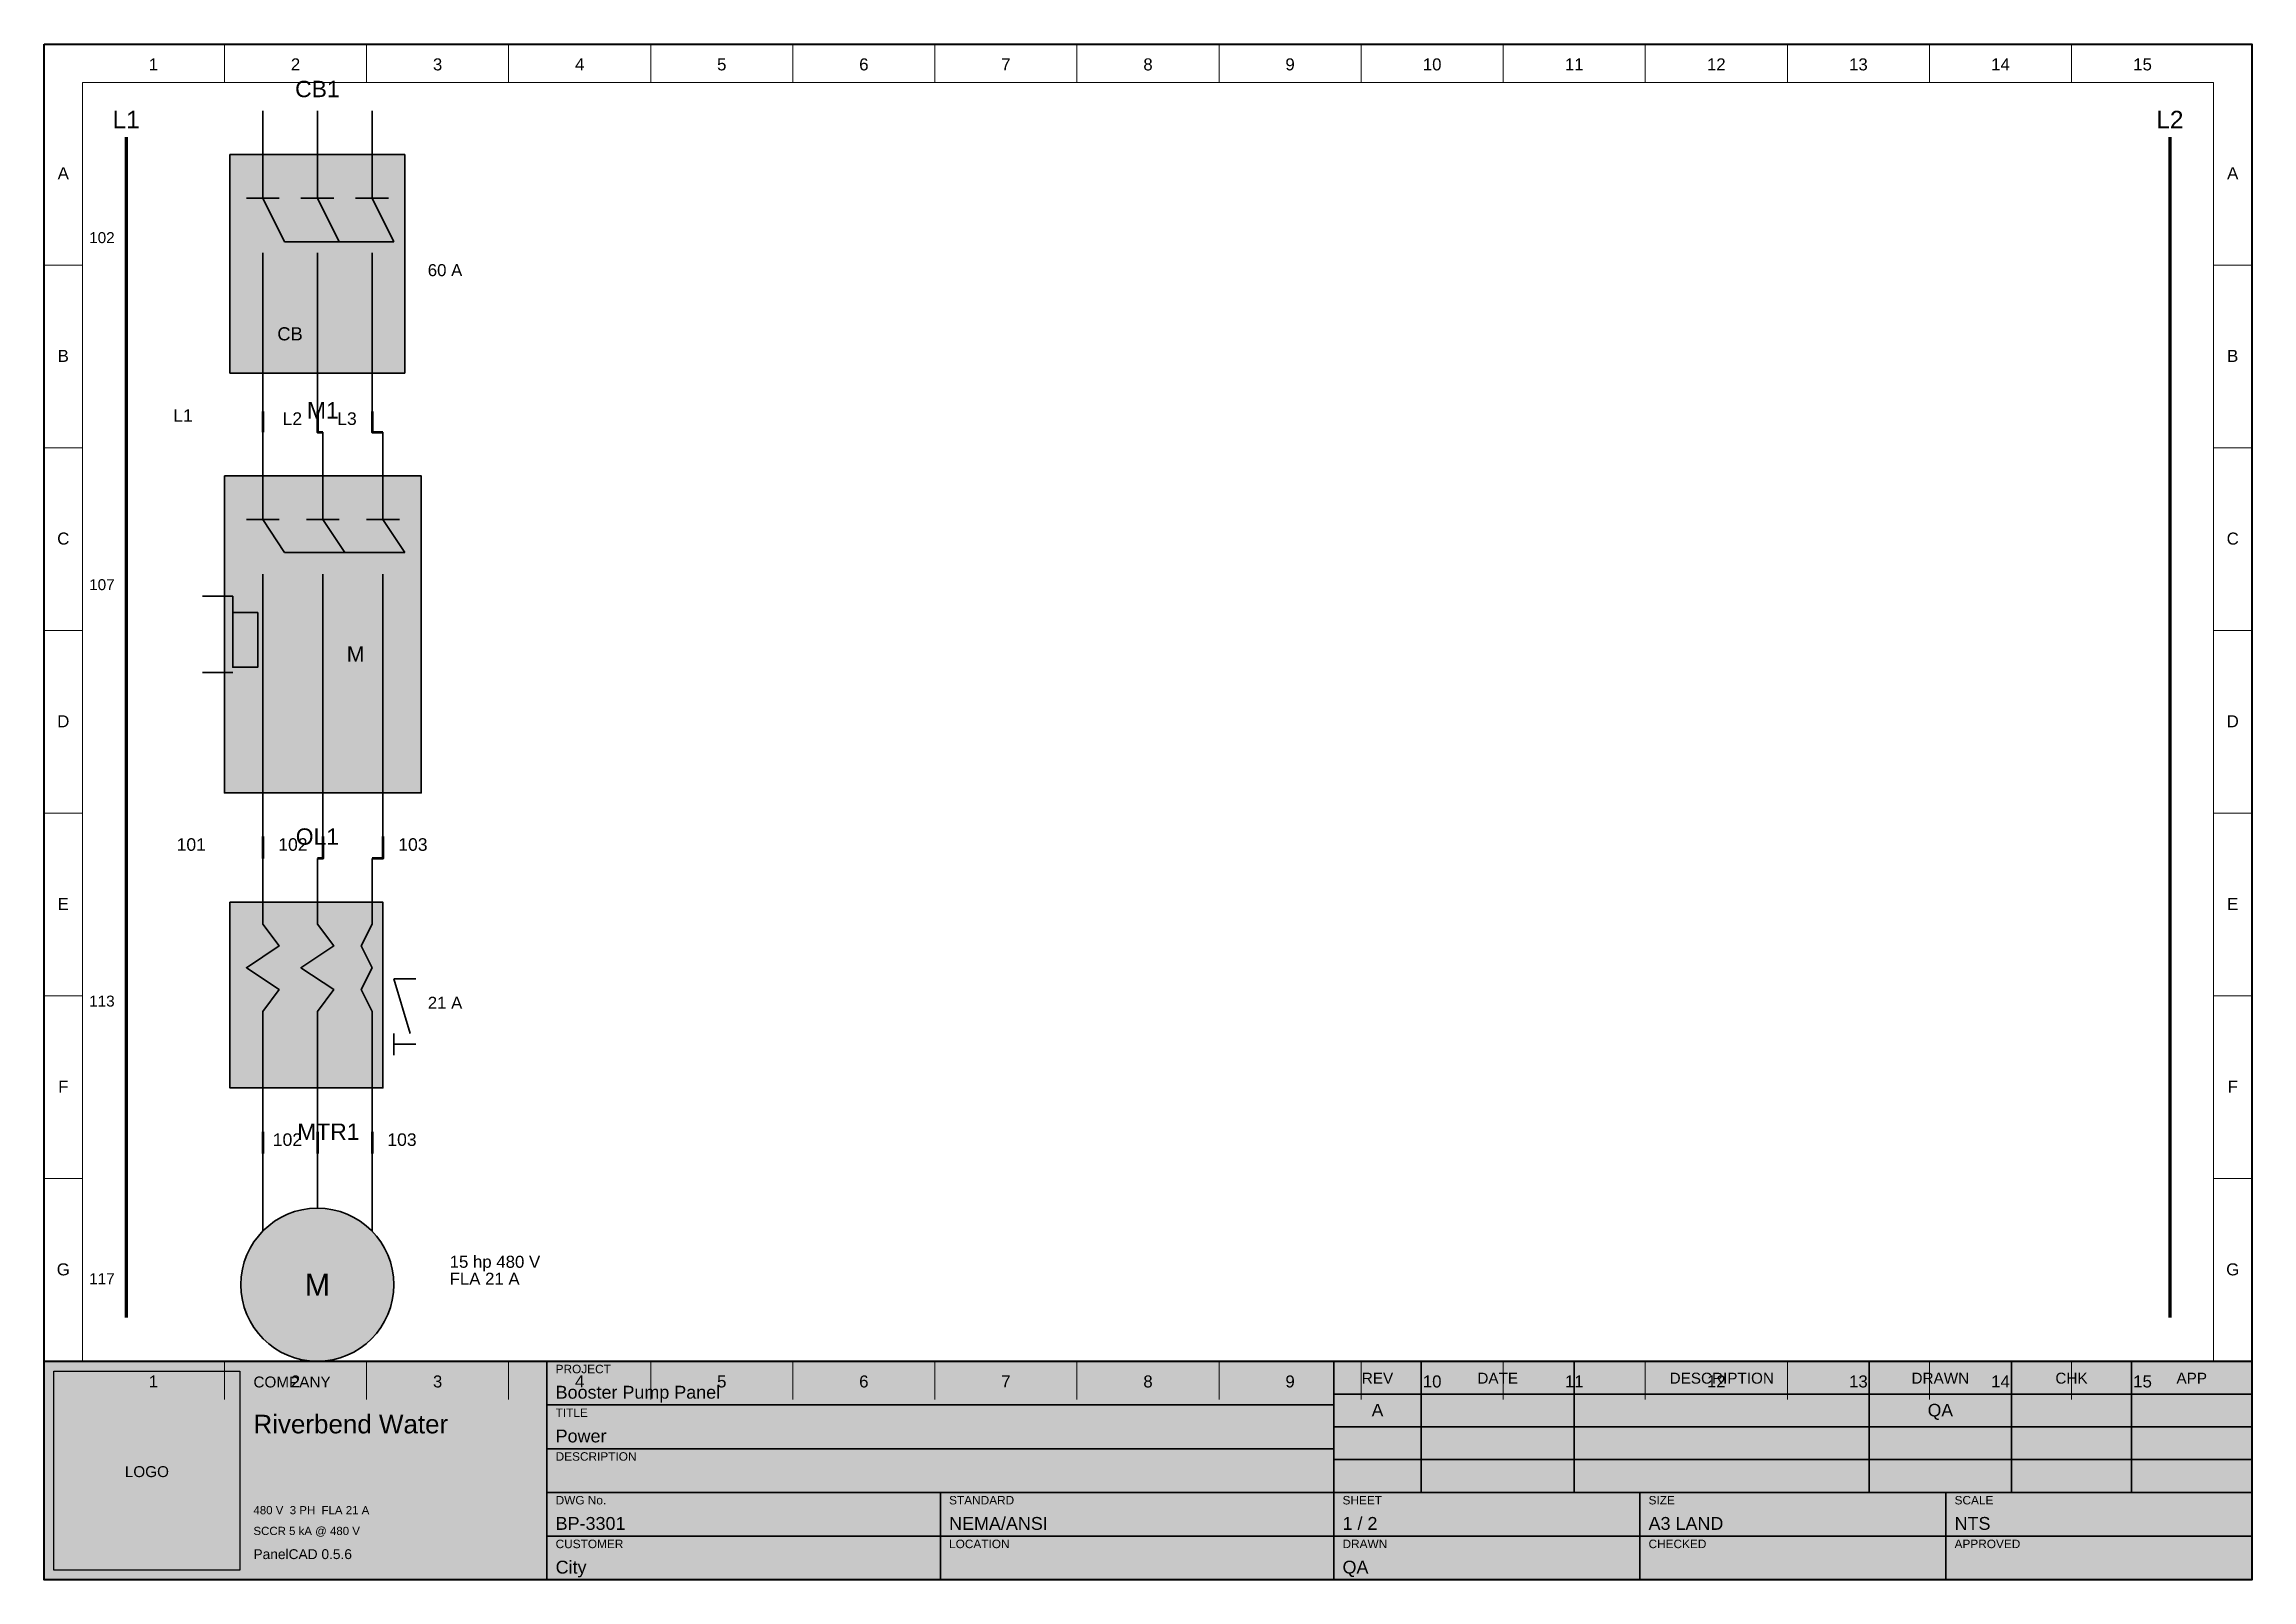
# Model space of a CAD drawing. Header units: millimetres. Extents: x 8 to 412, y 8 to 289.
import ezdxf
from ezdxf.enums import TextEntityAlignment as Align

# ---------------------------------------------------------------- set-up
doc = ezdxf.new("R2010")
doc.units = ezdxf.units.MM
for name, color, linetype in [('DEVICES', 7, 'Continuous'), ('OUTLINE', 8, 'Continuous'), ('TEXT', 7, 'Continuous'), ('TITLEBLOCK', 7, 'Continuous'), ('WIRE_NUMBERS', 3, 'Continuous'), ('WIRES', 5, 'Continuous')]:
    doc.layers.add(name, color=color, linetype=linetype)
doc.styles.add('PANELCAD', font='arial.ttf')

msp = doc.modelspace()

# ---------------------------------------------------------------- hatches: boundary and pattern name
at = {"layer": 'DEVICES', "true_color": 0xf7f4ea}
h = msp.add_hatch(color=7, dxfattribs=at)
h.dxf.hatch_style = 1
h.paths.add_polyline_path([(42, 268.8), (74, 268.8), (74, 228.8), (42, 228.8)])
h = msp.add_hatch(color=7, dxfattribs=at)
h.dxf.hatch_style = 1
h.paths.add_polyline_path([(41, 210), (77, 210), (77, 152), (41, 152)])
h = msp.add_hatch(color=7, dxfattribs=at)
h.dxf.hatch_style = 1
h.paths.add_polyline_path([(42.5, 185), (47.1, 185), (47.1, 175), (42.5, 175)])
h = msp.add_hatch(color=7, dxfattribs=at)
h.dxf.hatch_style = 1
h.paths.add_polyline_path([(42, 132), (70, 132), (70, 98), (42, 98)])
h = msp.add_hatch(color=7, dxfattribs=at)
h.dxf.hatch_style = 1
edge = h.paths.add_edge_path()
edge.add_ellipse((58, 62), major_axis=(14, 0), ratio=1, start_angle=0, end_angle=360)
at = {"layer": 'TITLEBLOCK', "true_color": 0xf7f4ea}
h = msp.add_hatch(color=7, dxfattribs=at)
h.dxf.hatch_style = 1
h.paths.add_polyline_path([(8, 48), (412, 48), (412, 8), (8, 8)])
h = msp.add_hatch(color=7, dxfattribs=at)
h.dxf.hatch_style = 1
h.paths.add_polyline_path([(8, 48), (100, 48), (100, 8), (8, 8)])
at = {"layer": 'TITLEBLOCK', "true_color": 0xfbfaf3}
h = msp.add_hatch(color=7, dxfattribs=at)
h.dxf.hatch_style = 1
h.paths.add_polyline_path([(9.8, 46.2), (43.8, 46.2), (43.8, 9.8), (9.8, 9.8)])
at = {"layer": 'TITLEBLOCK', "true_color": 0xf7f4ea}
h = msp.add_hatch(color=7, dxfattribs=at)
h.dxf.hatch_style = 1
h.paths.add_polyline_path([(100, 48), (244, 48), (244, 8), (100, 8)])
at = {"layer": 'TITLEBLOCK', "true_color": 0xfbfaf3}
h = msp.add_hatch(color=7, dxfattribs=at)
h.dxf.hatch_style = 1
h.paths.add_polyline_path([(100, 48), (244, 48), (244, 40), (100, 40)])
at = {"layer": 'TITLEBLOCK', "true_color": 0xf7f4ea}
h = msp.add_hatch(color=7, dxfattribs=at)
h.dxf.hatch_style = 1
h.paths.add_polyline_path([(244, 48), (412, 48), (412, 8), (244, 8)])
at = {"layer": 'TITLEBLOCK', "true_color": 0xece8dc}
h = msp.add_hatch(color=7, dxfattribs=at)
h.dxf.hatch_style = 1
h.paths.add_polyline_path([(244, 48), (260, 48), (260, 42), (244, 42)])
h = msp.add_hatch(color=7, dxfattribs=at)
h.dxf.hatch_style = 1
h.paths.add_polyline_path([(260, 48), (288, 48), (288, 42), (260, 42)])
h = msp.add_hatch(color=7, dxfattribs=at)
h.dxf.hatch_style = 1
h.paths.add_polyline_path([(288, 48), (342, 48), (342, 42), (288, 42)])
h = msp.add_hatch(color=7, dxfattribs=at)
h.dxf.hatch_style = 1
h.paths.add_polyline_path([(342, 48), (368, 48), (368, 42), (342, 42)])
h = msp.add_hatch(color=7, dxfattribs=at)
h.dxf.hatch_style = 1
h.paths.add_polyline_path([(368, 48), (390, 48), (390, 42), (368, 42)])
h = msp.add_hatch(color=7, dxfattribs=at)
h.dxf.hatch_style = 1
h.paths.add_polyline_path([(390, 48), (412, 48), (412, 42), (390, 42)])
at = {"layer": 'TITLEBLOCK', "true_color": 0xfbfaf3}
h = msp.add_hatch(color=7, dxfattribs=at)
h.dxf.hatch_style = 1
h.paths.add_polyline_path([(244, 42), (260, 42), (260, 36), (244, 36)])
h = msp.add_hatch(color=7, dxfattribs=at)
h.dxf.hatch_style = 1
h.paths.add_polyline_path([(260, 42), (288, 42), (288, 36), (260, 36)])
h = msp.add_hatch(color=7, dxfattribs=at)
h.dxf.hatch_style = 1
h.paths.add_polyline_path([(288, 42), (342, 42), (342, 36), (288, 36)])
h = msp.add_hatch(color=7, dxfattribs=at)
h.dxf.hatch_style = 1
h.paths.add_polyline_path([(342, 42), (368, 42), (368, 36), (342, 36)])
h = msp.add_hatch(color=7, dxfattribs=at)
h.dxf.hatch_style = 1
h.paths.add_polyline_path([(368, 42), (390, 42), (390, 36), (368, 36)])
h = msp.add_hatch(color=7, dxfattribs=at)
h.dxf.hatch_style = 1
h.paths.add_polyline_path([(390, 42), (412, 42), (412, 36), (390, 36)])
h = msp.add_hatch(color=7, dxfattribs=at)
h.dxf.hatch_style = 1
h.paths.add_polyline_path([(100, 40), (244, 40), (244, 32), (100, 32)])
h = msp.add_hatch(color=7, dxfattribs=at)
h.dxf.hatch_style = 1
h.paths.add_polyline_path([(244, 36), (260, 36), (260, 30), (244, 30)])
h = msp.add_hatch(color=7, dxfattribs=at)
h.dxf.hatch_style = 1
h.paths.add_polyline_path([(260, 36), (288, 36), (288, 30), (260, 30)])
h = msp.add_hatch(color=7, dxfattribs=at)
h.dxf.hatch_style = 1
h.paths.add_polyline_path([(288, 36), (342, 36), (342, 30), (288, 30)])
h = msp.add_hatch(color=7, dxfattribs=at)
h.dxf.hatch_style = 1
h.paths.add_polyline_path([(342, 36), (368, 36), (368, 30), (342, 30)])
h = msp.add_hatch(color=7, dxfattribs=at)
h.dxf.hatch_style = 1
h.paths.add_polyline_path([(368, 36), (390, 36), (390, 30), (368, 30)])
h = msp.add_hatch(color=7, dxfattribs=at)
h.dxf.hatch_style = 1
h.paths.add_polyline_path([(390, 36), (412, 36), (412, 30), (390, 30)])
h = msp.add_hatch(color=7, dxfattribs=at)
h.dxf.hatch_style = 1
h.paths.add_polyline_path([(100, 32), (244, 32), (244, 24), (100, 24)])
h = msp.add_hatch(color=7, dxfattribs=at)
h.dxf.hatch_style = 1
h.paths.add_polyline_path([(244, 30), (260, 30), (260, 24), (244, 24)])
h = msp.add_hatch(color=7, dxfattribs=at)
h.dxf.hatch_style = 1
h.paths.add_polyline_path([(260, 30), (288, 30), (288, 24), (260, 24)])
h = msp.add_hatch(color=7, dxfattribs=at)
h.dxf.hatch_style = 1
h.paths.add_polyline_path([(288, 30), (342, 30), (342, 24), (288, 24)])
h = msp.add_hatch(color=7, dxfattribs=at)
h.dxf.hatch_style = 1
h.paths.add_polyline_path([(342, 30), (368, 30), (368, 24), (342, 24)])
h = msp.add_hatch(color=7, dxfattribs=at)
h.dxf.hatch_style = 1
h.paths.add_polyline_path([(368, 30), (390, 30), (390, 24), (368, 24)])
h = msp.add_hatch(color=7, dxfattribs=at)
h.dxf.hatch_style = 1
h.paths.add_polyline_path([(390, 30), (412, 30), (412, 24), (390, 24)])
h = msp.add_hatch(color=7, dxfattribs=at)
h.dxf.hatch_style = 1
h.paths.add_polyline_path([(100, 24), (172, 24), (172, 16), (100, 16)])
h = msp.add_hatch(color=7, dxfattribs=at)
h.dxf.hatch_style = 1
h.paths.add_polyline_path([(172, 24), (244, 24), (244, 16), (172, 16)])
h = msp.add_hatch(color=7, dxfattribs=at)
h.dxf.hatch_style = 1
h.paths.add_polyline_path([(244, 24), (300, 24), (300, 16), (244, 16)])
h = msp.add_hatch(color=7, dxfattribs=at)
h.dxf.hatch_style = 1
h.paths.add_polyline_path([(300, 24), (356, 24), (356, 16), (300, 16)])
h = msp.add_hatch(color=7, dxfattribs=at)
h.dxf.hatch_style = 1
h.paths.add_polyline_path([(356, 24), (412, 24), (412, 16), (356, 16)])
h = msp.add_hatch(color=7, dxfattribs=at)
h.dxf.hatch_style = 1
h.paths.add_polyline_path([(100, 16), (172, 16), (172, 8), (100, 8)])
h = msp.add_hatch(color=7, dxfattribs=at)
h.dxf.hatch_style = 1
h.paths.add_polyline_path([(172, 16), (244, 16), (244, 8), (172, 8)])
h = msp.add_hatch(color=7, dxfattribs=at)
h.dxf.hatch_style = 1
h.paths.add_polyline_path([(244, 16), (300, 16), (300, 8), (244, 8)])
h = msp.add_hatch(color=7, dxfattribs=at)
h.dxf.hatch_style = 1
h.paths.add_polyline_path([(300, 16), (356, 16), (356, 8), (300, 8)])
h = msp.add_hatch(color=7, dxfattribs=at)
h.dxf.hatch_style = 1
h.paths.add_polyline_path([(356, 16), (412, 16), (412, 8), (356, 8)])

# ---------------------------------------------------------------- linework, layer by layer
at = {"layer": 'DEVICES', "lineweight": 35, "true_color": 0x111111}
for p, q in [((48, 276.8), (48, 260.8)), ((58, 276.8), (58, 260.8)), ((68, 276.8), (68, 260.8)), ((45, 260.8), (51, 260.8)), ((48, 260.8), (52, 252.8)), ((55, 260.8), (61, 260.8)), ((58, 260.8), (62, 252.8)), ((65, 260.8), (71, 260.8)), ((68, 260.8), (72, 252.8)), ((48, 250.8), (48, 221.8)), ((52, 252.8), (72, 252.8)), ((58, 250.8), (58, 221.8)), ((68, 250.8), (68, 221.8)), ((48, 218), (48, 202)), ((59, 218), (59, 202)), ((70, 218), (70, 202)), ((45, 202), (51, 202)), ((48, 202), (52, 196)), ((56, 202), (62, 202)), ((59, 202), (63, 196)), ((67, 202), (73, 202)), ((70, 202), (74, 196)), ((52, 196), (74, 196)), ((48, 192), (48, 144)), ((59, 192), (59, 144)), ((70, 192), (70, 144)), ((37, 188), (42.5, 188)), ((42.5, 188), (42.5, 175)), ((37, 174), (42.5, 174)), ((48, 140), (48, 128)), ((58, 140), (58, 128)), ((68, 140), (68, 128)), ((76, 118), (72, 118)), ((72, 118), (75, 108)), ((48, 112), (48, 90)), ((58, 112), (58, 90)), ((68, 112), (68, 90)), ((72, 108), (72, 104)), ((72, 106), (76, 106)), ((48, 86), (48, 71.8)), ((58, 86), (58, 76)), ((68, 86), (68, 71.8))]:
    msp.add_line(p, q, dxfattribs=at)
for points in [[(42, 268.8), (74, 268.8), (74, 228.8), (42, 228.8)], [(41, 210), (77, 210), (77, 152), (41, 152)], [(42.5, 185), (47.1, 185), (47.1, 175), (42.5, 175)], [(42, 132), (70, 132), (70, 98), (42, 98)]]:
    msp.add_lwpolyline(points, close=True, dxfattribs=at)
for points in [[(48, 128), (51, 124), (45, 120), (51, 116), (48, 112)], [(58, 128), (61, 124), (55, 120), (61, 116), (58, 112)], [(68, 128), (66, 124), (68, 120), (66, 116), (68, 112)]]:
    msp.add_lwpolyline(points, dxfattribs=at)
msp.add_circle((58, 62), 14, dxfattribs=at)
at = {"layer": 'OUTLINE', "lineweight": 18, "true_color": 0xb5b09f}
for p, q in [((41, 289), (41, 282)), ((67, 289), (67, 282)), ((93, 289), (93, 282)), ((119, 289), (119, 282)), ((145, 289), (145, 282)), ((171, 289), (171, 282)), ((197, 289), (197, 282)), ((223, 289), (223, 282)), ((249, 289), (249, 282)), ((275, 289), (275, 282)), ((301, 289), (301, 282)), ((327, 289), (327, 282)), ((353, 289), (353, 282)), ((379, 289), (379, 282)), ((8, 248.57), (15, 248.57)), ((405, 248.57), (412, 248.57)), ((8, 215.14), (15, 215.14)), ((405, 215.14), (412, 215.14)), ((8, 181.71), (15, 181.71)), ((405, 181.71), (412, 181.71)), ((8, 148.29), (15, 148.29)), ((405, 148.29), (412, 148.29)), ((8, 114.86), (15, 114.86)), ((405, 114.86), (412, 114.86)), ((8, 81.43), (15, 81.43)), ((405, 81.43), (412, 81.43)), ((41, 48), (41, 41)), ((67, 48), (67, 41)), ((93, 48), (93, 41)), ((119, 48), (119, 41)), ((145, 48), (145, 41)), ((171, 48), (171, 41)), ((197, 48), (197, 41)), ((223, 48), (223, 41)), ((249, 48), (249, 41)), ((275, 48), (275, 41)), ((301, 48), (301, 41)), ((327, 48), (327, 41)), ((353, 48), (353, 41)), ((379, 48), (379, 41))]:
    msp.add_line(p, q, dxfattribs=at)
at = {"layer": 'OUTLINE', "lineweight": 40, "true_color": 0x1a1a1a}
msp.add_lwpolyline([(8, 289), (412, 289), (412, 8), (8, 8)], close=True, dxfattribs=at)
at = {"layer": 'OUTLINE', "lineweight": 20, "true_color": 0x888888}
msp.add_lwpolyline([(15, 282), (405, 282), (405, 48), (15, 48)], close=True, dxfattribs=at)
at = {"layer": 'TITLEBLOCK', "lineweight": 140, "true_color": 0x1a1a1a}
for p, q in [((23, 272), (23, 56)), ((397, 272), (397, 56))]:
    msp.add_line(p, q, dxfattribs=at)
at = {"layer": 'TITLEBLOCK', "lineweight": 40, "true_color": 0x2a2a2a}
msp.add_lwpolyline([(8, 48), (412, 48), (412, 8), (8, 8)], close=True, dxfattribs=at)
at = {"layer": 'TITLEBLOCK', "lineweight": 30, "true_color": 0x2a2a2a}
for points in [[(8, 48), (100, 48), (100, 8), (8, 8)], [(100, 48), (244, 48), (244, 8), (100, 8)], [(100, 48), (244, 48), (244, 40), (100, 40)], [(244, 48), (412, 48), (412, 8), (244, 8)], [(244, 48), (260, 48), (260, 42), (244, 42)], [(260, 48), (288, 48), (288, 42), (260, 42)], [(288, 48), (342, 48), (342, 42), (288, 42)], [(342, 48), (368, 48), (368, 42), (342, 42)], [(368, 48), (390, 48), (390, 42), (368, 42)], [(390, 48), (412, 48), (412, 42), (390, 42)], [(244, 42), (260, 42), (260, 36), (244, 36)], [(260, 42), (288, 42), (288, 36), (260, 36)], [(288, 42), (342, 42), (342, 36), (288, 36)], [(342, 42), (368, 42), (368, 36), (342, 36)], [(368, 42), (390, 42), (390, 36), (368, 36)], [(390, 42), (412, 42), (412, 36), (390, 36)], [(100, 40), (244, 40), (244, 32), (100, 32)], [(244, 36), (260, 36), (260, 30), (244, 30)], [(260, 36), (288, 36), (288, 30), (260, 30)], [(288, 36), (342, 36), (342, 30), (288, 30)], [(342, 36), (368, 36), (368, 30), (342, 30)], [(368, 36), (390, 36), (390, 30), (368, 30)], [(390, 36), (412, 36), (412, 30), (390, 30)], [(100, 32), (244, 32), (244, 24), (100, 24)], [(244, 30), (260, 30), (260, 24), (244, 24)], [(260, 30), (288, 30), (288, 24), (260, 24)], [(288, 30), (342, 30), (342, 24), (288, 24)], [(342, 30), (368, 30), (368, 24), (342, 24)], [(368, 30), (390, 30), (390, 24), (368, 24)], [(390, 30), (412, 30), (412, 24), (390, 24)], [(100, 24), (172, 24), (172, 16), (100, 16)], [(172, 24), (244, 24), (244, 16), (172, 16)], [(244, 24), (300, 24), (300, 16), (244, 16)], [(300, 24), (356, 24), (356, 16), (300, 16)], [(356, 24), (412, 24), (412, 16), (356, 16)], [(100, 16), (172, 16), (172, 8), (100, 8)], [(172, 16), (244, 16), (244, 8), (172, 8)], [(244, 16), (300, 16), (300, 8), (244, 8)], [(300, 16), (356, 16), (356, 8), (300, 8)], [(356, 16), (412, 16), (412, 8), (356, 8)]]:
    msp.add_lwpolyline(points, close=True, dxfattribs=at)
at = {"layer": 'TITLEBLOCK', "lineweight": 25, "true_color": 0x8a8678}
msp.add_lwpolyline([(9.8, 46.2), (43.8, 46.2), (43.8, 9.8), (9.8, 9.8)], close=True, dxfattribs=at)
at = {"layer": 'WIRES', "lineweight": 53, "true_color": 0x1a1a1a}
for points in [[(48, 221.8), (48, 218)], [(58, 221.8), (58, 218), (59, 218)], [(68, 221.8), (68, 218), (70, 218)], [(48, 144), (48, 140)], [(59, 144), (59, 140), (58, 140)], [(70, 144), (70, 140), (68, 140)], [(48, 90), (48, 86)], [(58, 90), (58, 86)], [(68, 90), (68, 86)]]:
    msp.add_lwpolyline(points, dxfattribs=at)

# ---------------------------------------------------------------- texts
at = {"layer": 'TEXT', "lineweight": 35, "true_color": 0x111111, "style": 'PANELCAD'}
for s, height, p in [('CB1', 3, (58, 279.3)), ('CB', 2.4, (53, 234.8)), ('M1', 3, (59, 220.5)), ('M', 2.8, (65, 176)), ('OL1', 3, (58, 142.5)), ('MTR1', 3, (60, 88.5)), ('M', 4, (58, 60))]:
    msp.add_text(s, height=height, dxfattribs=at).set_placement(p, align=Align.CENTER)
for s, p in [('60 A', (78.2, 246.55)), ('21 A', (78.2, 112.5)), ('15 hp 480 V', (82.2, 65.1)), ('FLA 21 A', (82.2, 62))]:
    msp.add_text(s, height=2.2, dxfattribs=at).set_placement(p)
at = {"layer": 'TITLEBLOCK', "lineweight": 18, "true_color": 0x111111, "style": 'PANELCAD'}
for s, p in [('1', (28, 284.2)), ('2', (54, 284.2)), ('3', (80, 284.2)), ('4', (106, 284.2)), ('5', (132, 284.2)), ('6', (158, 284.2)), ('7', (184, 284.2)), ('8', (210, 284.2)), ('9', (236, 284.2)), ('10', (262, 284.2)), ('11', (288, 284.2)), ('12', (314, 284.2)), ('13', (340, 284.2)), ('14', (366, 284.2)), ('15', (392, 284.2)), ('A', (11.5, 264.29)), ('A', (408.5, 264.29)), ('B', (11.5, 230.86)), ('B', (408.5, 230.86)), ('C', (11.5, 197.43)), ('C', (408.5, 197.43)), ('D', (11.5, 164)), ('D', (408.5, 164)), ('E', (11.5, 130.57)), ('E', (408.5, 130.57)), ('F', (11.5, 97.14)), ('F', (408.5, 97.14)), ('G', (11.5, 63.71)), ('G', (408.5, 63.71)), ('1', (28, 43.2)), ('2', (54, 43.2)), ('3', (80, 43.2)), ('4', (106, 43.2)), ('5', (132, 43.2)), ('6', (158, 43.2)), ('7', (184, 43.2)), ('8', (210, 43.2)), ('9', (236, 43.2)), ('10', (262, 43.2)), ('11', (288, 43.2)), ('12', (314, 43.2)), ('13', (340, 43.2)), ('14', (366, 43.2)), ('15', (392, 43.2))]:
    msp.add_text(s, height=2.2, dxfattribs=at).set_placement(p, align=Align.CENTER)
at = {"layer": 'TITLEBLOCK', "lineweight": 140, "true_color": 0x111111, "style": 'PANELCAD'}
for s, p in [('L1', (23, 273.6)), ('L2', (397, 273.6))]:
    msp.add_text(s, height=3.2, dxfattribs=at).set_placement(p, align=Align.CENTER)
for s, p in [('102', (20.9, 252.6)), ('107', (20.9, 189.1)), ('113', (20.9, 112.9)), ('117', (20.9, 62.1))]:
    msp.add_text(s, height=2, dxfattribs=at).set_placement(p, align=Align.RIGHT)
at = {"layer": 'TITLEBLOCK', "lineweight": 25, "true_color": 0x111111, "style": 'PANELCAD'}
for s, height, p in [('COMPANY', 2, (46.3, 43.2)), ('Riverbend Water', 3.4, (46.3, 34.8)), ('480 V  3 PH  FLA 21 A', 1.5, (46.3, 20)), ('SCCR 5 kA @ 480 V', 1.5, (46.3, 16.2)), ('PanelCAD 0.5.6', 1.8, (46.3, 11.8))]:
    msp.add_text(s, height=height, dxfattribs=at).set_placement(p)
at = {"layer": 'TITLEBLOCK', "lineweight": 30, "true_color": 0x111111, "style": 'PANELCAD'}
for s, height, p in [('PROJECT', 1.55, (101.6, 45.8)), ('Booster Pump Panel', 2.35, (101.6, 41.15)), ('TITLE', 1.55, (101.6, 37.8)), ('Power', 2.35, (101.6, 33.15)), ('DESCRIPTION', 1.55, (101.6, 29.8)), ('DWG No.', 1.55, (101.6, 21.8)), ('STANDARD', 1.55, (173.6, 21.8)), ('SHEET', 1.55, (245.6, 21.8)), ('SIZE', 1.55, (301.6, 21.8)), ('SCALE', 1.55, (357.6, 21.8)), ('BP-3301', 2.35, (101.6, 17.15)), ('NEMA/ANSI', 2.35, (173.6, 17.15)), ('1 / 2', 2.35, (245.6, 17.15)), ('A3 LAND', 2.35, (301.6, 17.15)), ('NTS', 2.35, (357.6, 17.15)), ('CUSTOMER', 1.55, (101.6, 13.8)), ('LOCATION', 1.55, (173.6, 13.8)), ('DRAWN', 1.55, (245.6, 13.8)), ('CHECKED', 1.55, (301.6, 13.8)), ('APPROVED', 1.55, (357.6, 13.8)), ('City', 2.35, (101.6, 9.15)), ('QA', 2.35, (245.6, 9.15))]:
    msp.add_text(s, height=height, dxfattribs=at).set_placement(p)
for s, height, p in [('REV', 2, (252, 43.9)), ('DATE', 2, (274, 43.9)), ('DESCRIPTION', 2, (315, 43.9)), ('DRAWN', 2, (355, 43.9)), ('CHK', 2, (379, 43.9)), ('APP', 2, (401, 43.9)), ('A', 2.3, (252, 37.9)), ('QA', 2.3, (355, 37.9))]:
    msp.add_text(s, height=height, dxfattribs=at).set_placement(p, align=Align.CENTER)
at = {"layer": 'TITLEBLOCK', "lineweight": 25, "true_color": 0x111111, "style": 'PANELCAD'}
msp.add_text('LOGO', height=2, dxfattribs=at).set_placement((26.8, 26.8), align=Align.CENTER)
at = {"layer": 'WIRE_NUMBERS', "lineweight": 53, "true_color": 0x111111, "style": 'PANELCAD'}
for s, p in [('L1', (35.2, 219.9)), ('L2', (55.2, 219.33)), ('L3', (65.2, 219.33)), ('101', (37.6, 141.4)), ('102', (56.2, 141.4)), ('102', (55.2, 87.4))]:
    msp.add_text(s, height=2.3, dxfattribs=at).set_placement(p, align=Align.RIGHT)
for p in [(72.8, 141.4), (70.8, 87.4)]:
    msp.add_text('103', height=2.3, dxfattribs=at).set_placement(p)

doc.saveas('drawing.dxf')
